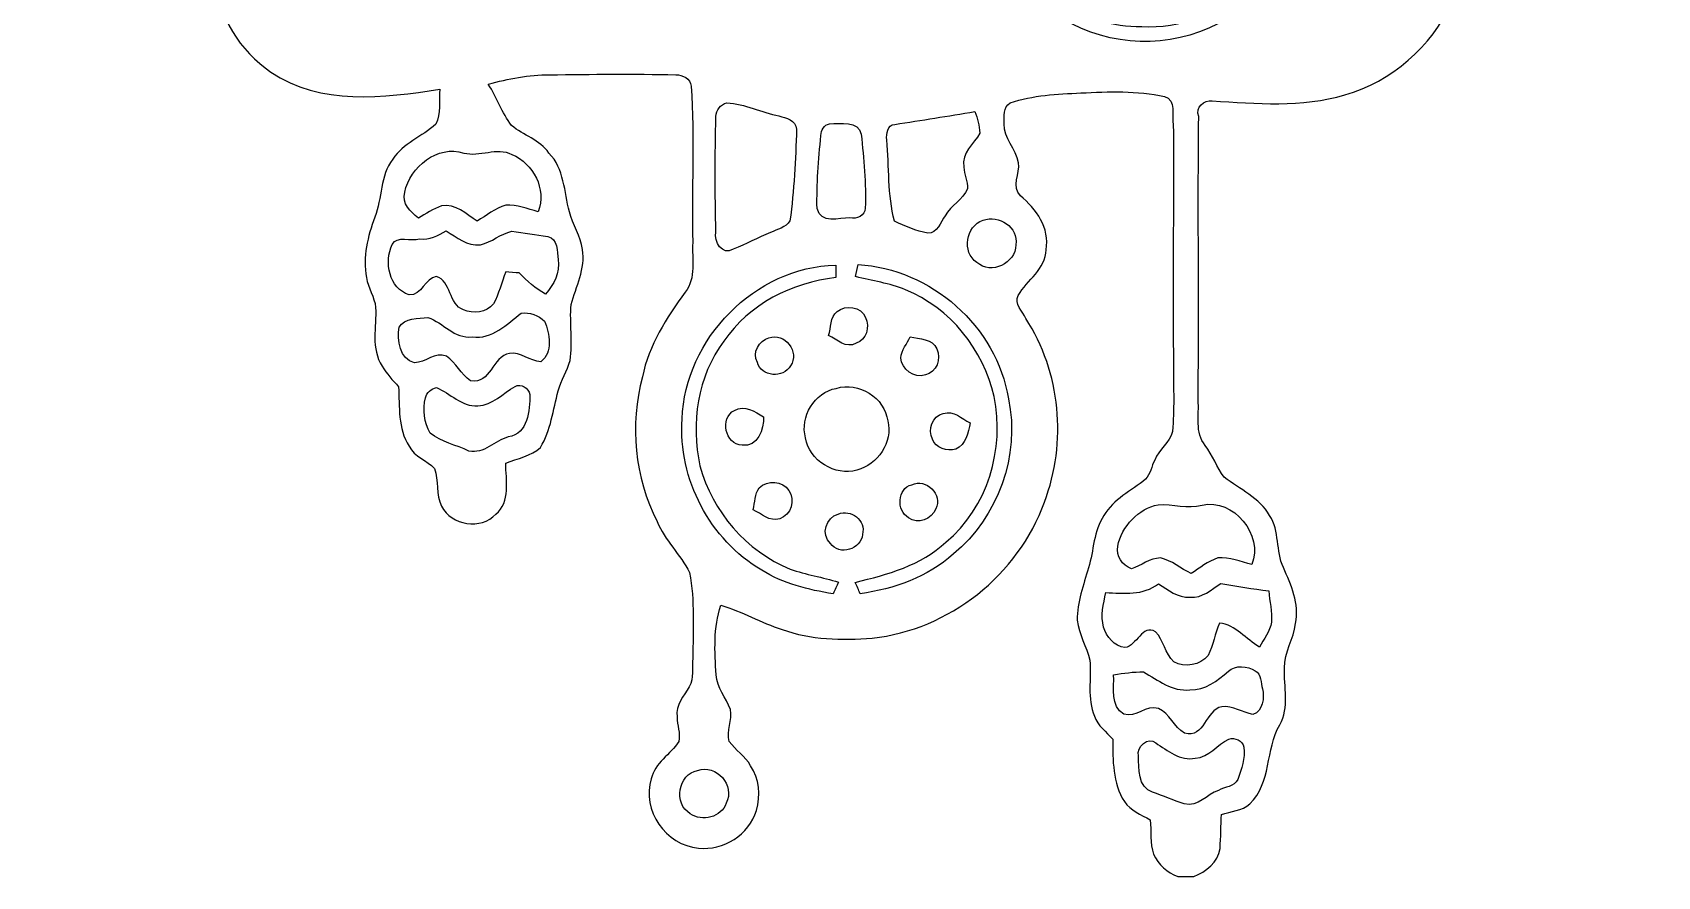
# Model space of a CAD drawing. Header units: centimetres. Extents: x -13.7 to 13.6, y -21.2 to 21.2.
# Drawn here: x -13.7 to 13.6, y -21.17 to -6.98 of the extents above; entities that cross this region are included whole.
import ezdxf

# ---------------------------------------------------------------- set-up
doc = ezdxf.new("R2010")
doc.units = ezdxf.units.CM
doc.header["$MEASUREMENT"] = 0
doc.layers.add('Camada 1', color=7, linetype='Continuous')

msp = doc.modelspace()

# ---------------------------------------------------------------- linework, layer by layer
at = {"layer": 'Camada 1', "color": 156}
for points, knots in [([(-0.44238, 21.16667), (-0.44238, 21.16667), (0.09066, 21.16667), (0.09066, 21.16667), (0.09066, 21.16667), (0.69885, 21.06436), (1.29505, 20.76027), (1.65276, 20.24486), (1.65276, 20.24486), (2.06163, 19.73721), (2.23626, 19.10009), (2.50049, 18.51554), (2.50049, 18.51554), (2.61726, 18.25978), (2.78765, 17.98602), (3.07763, 17.90841), (3.07763, 17.90841), (3.42406, 17.7994), (3.77084, 17.68016), (4.08199, 17.48825), (4.08199, 17.48825), (4.566, 17.17216), (4.99674, 16.76506), (5.29519, 16.26658), (5.29519, 16.26658), (5.68219, 15.63476), (5.94042, 14.88228), (6.55532, 14.42297), (6.55532, 14.42297), (7.2203, 13.95624), (8.10754, 13.93437), (8.72137, 13.37804), (8.72137, 13.37804), (9.39059, 12.76667), (9.45797, 11.7609), (10.1226, 11.14566), (10.1226, 11.14566), (10.46974, 10.7696), (10.99044, 10.68529), (11.45293, 10.53218), (11.45293, 10.53218), (12.0971, 10.3251), (12.70811, 9.96421), (13.13004, 9.42657), (13.13004, 9.42657), (13.52515, 8.92598), (13.60487, 8.23736), (13.50857, 7.62423), (13.50857, 7.62423), (13.33606, 6.59447), (12.46152, 5.7344), (11.42965, 5.58024), (11.42965, 5.58024), (10.9728, 5.47123), (10.4267, 5.46171), (10.04887, 5.78203), (10.04887, 5.78203), (9.79029, 5.97888), (9.86543, 6.36658), (9.6647, 6.5973), (9.6647, 6.5973), (9.52077, 6.66856), (9.37895, 6.51122), (9.25054, 6.45654), (9.25054, 6.45654), (9.08755, 6.56696), (8.92245, 6.67526), (8.73866, 6.74793), (8.73866, 6.74793), (8.51747, 5.96618), (8.5224, 5.14244), (8.4903, 4.33776), (8.4903, 4.33776), (8.50053, 3.99768), (8.31285, 3.70134), (8.27864, 3.36903), (8.27864, 3.36903), (8.16892, 2.49908), (8.06838, 1.62807), (7.9569, 0.75882), (7.9569, 0.75882), (7.97489, 0.59796), (7.86553, 0.37112), (7.99959, 0.24024), (7.99959, 0.24024), (8.26699, 0.13758), (8.59966, 0.27199), (8.84449, 0.09454), (8.84449, 0.09454), (9.20256, -0.12418), (8.99795, -0.60007), (9.02017, -0.93909), (9.02017, -0.93909), (9.29816, -0.98884), (9.61496, -1.03434), (9.79487, -1.28164), (9.79487, -1.28164), (9.88977, -1.43827), (9.92364, -1.67146), (9.78641, -1.81469), (9.78641, -1.81469), (9.68551, -1.9431), (9.57086, -2.05987), (9.45762, -2.17699), (9.45762, -2.17699), (9.54405, -2.39571), (9.7663, -2.6289), (9.65376, -2.88043), (9.65376, -2.88043), (9.51124, -3.15807), (9.17645, -3.22686), (8.94927, -3.41136), (8.94927, -3.41136), (8.86777, -3.57893), (8.97678, -3.77896), (8.91222, -3.95111), (8.91222, -3.95111), (8.84167, -4.09434), (8.75559, -4.22945), (8.68856, -4.3748), (8.68856, -4.3748), (9.04346, -4.52614), (9.42657, -4.62597), (9.73243, -4.87433), (9.73243, -4.87433), (10.2422, -5.20876), (10.41365, -5.93796), (10.14765, -6.47876), (10.14765, -6.47876), (9.80687, -7.2196), (9.13941, -7.80909), (8.3506, -8.02852), (8.3506, -8.02852), (7.62811, -8.24935), (6.864, -8.17668), (6.12246, -8.13223), (6.12246, -8.13223), (5.98311, -8.11671), (5.83565, -8.23242), (5.89668, -8.39505), (5.89668, -8.39505), (5.87516, -9.98255), (5.9055, -11.57076), (5.88469, -13.15896), (5.88469, -13.15896), (5.90867, -13.40979), (5.82718, -13.7093), (6.00428, -13.92132), (6.00428, -13.92132), (6.12951, -14.08818), (6.20007, -14.28997), (6.32566, -14.45577), (6.32566, -14.45577), (6.58671, -14.66144), (6.91691, -14.79691), (7.08766, -15.101), (7.08766, -15.101), (7.25875, -15.36135), (7.18926, -15.69649), (7.31802, -15.97307), (7.31802, -15.97307), (7.45208, -16.26729), (7.58613, -16.58338), (7.52369, -16.91569), (7.52369, -16.91569), (7.49723, -17.17357), (7.3286, -17.39618), (7.33884, -17.66041), (7.33884, -17.66041), (7.3219, -17.97685), (7.42738, -18.32716), (7.2577, -18.61714), (7.2577, -18.61714), (7.0164, -19.03412), (7.11835, -19.59328), (6.75499, -19.94782), (6.75499, -19.94782), (6.62305, -20.06282), (6.43714, -20.0727), (6.27592, -20.12244), (6.27592, -20.12244), (6.26569, -20.3133), (6.26886, -20.50521), (6.25369, -20.69606), (6.25369, -20.69606), (6.22476, -20.92925), (6.01733, -21.088), (5.81131, -21.16667), (5.81131, -21.16667), (5.81131, -21.16667), (5.54531, -21.16667), (5.54531, -21.16667), (5.54531, -21.16667), (5.36857, -21.09928), (5.21582, -20.96593), (5.13821, -20.79237), (5.13821, -20.79237), (5.07224, -20.60751), (5.10081, -20.40467), (5.08247, -20.21346), (5.08247, -20.21346), (4.92513, -20.13162), (4.74945, -20.05859), (4.64679, -19.90619), (4.64679, -19.90619), (4.44712, -19.59716), (4.45206, -19.21051), (4.4517, -18.85773), (4.4517, -18.85773), (4.34375, -18.73356), (4.19947, -18.63196), (4.14232, -18.47285), (4.14232, -18.47285), (4.0192, -18.17229), (4.09222, -17.84597), (4.06541, -17.53341), (4.06541, -17.53341), (4.01426, -17.30375), (3.88091, -17.09702), (3.85445, -16.86066), (3.85445, -16.86066), (3.85339, -16.55551), (3.96028, -16.26729), (4.04389, -15.97836), (4.04389, -15.97836), (4.1335, -15.68591), (4.1275, -15.36065), (4.30212, -15.09853), (4.30212, -15.09853), (4.46546, -14.82372), (4.7625, -14.68508), (5.00168, -14.49035), (5.00168, -14.49035), (5.08423, -14.40215), (5.10187, -14.27198), (5.15726, -14.16967), (5.15726, -14.16967), (5.22393, -13.9887), (5.40844, -13.87404), (5.45606, -13.68566), (5.45606, -13.68566), (5.48675, -13.32265), (5.47158, -12.95753), (5.47194, -12.59417), (5.47194, -12.59417), (5.45853, -11.24126), (5.47652, -9.88801), (5.46911, -8.53546), (5.46911, -8.53546), (5.43772, -8.38659), (5.52203, -8.11459), (5.32165, -8.05533), (5.32165, -8.05533), (4.85987, -7.95867), (4.38326, -7.97419), (3.91513, -7.99782), (3.91513, -7.99782), (3.51649, -8.01829), (3.10938, -8.03169), (2.72909, -8.16645), (2.72909, -8.16645), (2.60456, -8.2296), (2.62961, -8.40281), (2.62467, -8.515), (2.62467, -8.515), (2.61726, -8.76053), (2.82822, -8.94045), (2.86844, -9.17081), (2.86844, -9.17081), (2.89666, -9.34508), (2.74249, -9.58109), (2.89948, -9.72538), (2.89948, -9.72538), (3.16265, -9.94375), (3.40007, -10.27112), (3.32987, -10.63272), (3.32987, -10.63272), (3.32422, -10.9608), (3.01272, -11.14002), (2.86314, -11.40001), (2.86314, -11.40001), (2.78906, -11.53795), (2.94076, -11.67059), (2.99014, -11.78772), (2.99014, -11.78772), (3.57858, -12.69153), (3.68476, -13.87087), (3.30271, -14.87523), (3.30271, -14.87523), (2.86491, -16.0969), (1.70074, -17.024), (0.40852, -17.16052), (0.40852, -17.16052), (-0.09737, -17.20144), (-0.62301, -17.19015), (-1.10525, -17.01518), (-1.10525, -17.01518), (-1.45697, -16.90229), (-1.77765, -16.71073), (-2.1336, -16.60913), (-2.1336, -16.60913), (-2.26166, -16.98307), (-2.23732, -17.38947), (-2.21297, -17.77823), (-2.21297, -17.77823), (-2.20345, -17.99766), (-2.04611, -18.16206), (-1.97167, -18.35855), (-1.97167, -18.35855), (-1.93252, -18.53494), (-2.04435, -18.71945), (-1.99214, -18.89513), (-1.99214, -18.89513), (-1.89159, -19.04647), (-1.72402, -19.14384), (-1.63371, -19.30506), (-1.63371, -19.30506), (-1.48131, -19.5199), (-1.46685, -19.80706), (-1.5367, -20.05506), (-1.5367, -20.05506), (-1.65911, -20.45935), (-2.09268, -20.74263), (-2.51107, -20.68795), (-2.51107, -20.68795), (-3.054, -20.64843), (-3.47169, -20.0466), (-3.30341, -19.52307), (-3.30341, -19.52307), (-3.24626, -19.25602), (-2.97709, -19.11632), (-2.84268, -18.89583), (-2.84268, -18.89583), (-2.8067, -18.76002), (-2.8762, -18.62243), (-2.86702, -18.48555), (-2.86702, -18.48555), (-2.90124, -18.28553), (-2.75449, -18.1356), (-2.66735, -17.9765), (-2.66735, -17.9765), (-2.58092, -17.83433), (-2.62537, -17.6537), (-2.60315, -17.49883), (-2.60315, -17.49883), (-2.60562, -17.0187), (-2.56999, -16.52975), (-2.65818, -16.05633), (-2.65818, -16.05633), (-2.81446, -15.75505), (-3.07375, -15.51693), (-3.20534, -15.20013), (-3.20534, -15.20013), (-3.58775, -14.45683), (-3.66466, -13.57665), (-3.45264, -12.77126), (-3.45264, -12.77126), (-3.34257, -12.24104), (-3.04941, -11.77396), (-2.73226, -11.34463), (-2.73226, -11.34463), (-2.54423, -11.11003), (-2.62643, -10.78689), (-2.60456, -10.51313), (-2.60456, -10.51313), (-2.62714, -9.63612), (-2.57351, -8.75735), (-2.63243, -7.88211), (-2.63243, -7.88211), (-2.64583, -7.75794), (-2.77707, -7.69232), (-2.89031, -7.69338), (-2.89031, -7.69338), (-3.59692, -7.67574), (-4.30424, -7.6842), (-5.0105, -7.69373), (-5.0105, -7.69373), (-5.36046, -7.69232), (-5.70653, -7.75652), (-6.04202, -7.85107), (-6.04202, -7.85107), (-5.89703, -8.07367), (-5.81025, -8.3319), (-5.65256, -8.54569), (-5.65256, -8.54569), (-5.45147, -8.71185), (-5.17842, -8.78381), (-5.02285, -9.00783), (-5.02285, -9.00783), (-4.76144, -9.27241), (-4.76814, -9.65905), (-4.6796, -9.9956), (-4.6796, -9.9956), (-4.62703, -10.21292), (-4.4831, -10.40165), (-4.45982, -10.62778), (-4.45982, -10.62778), (-4.40267, -10.95375), (-4.57024, -11.24902), (-4.65032, -11.55418), (-4.65032, -11.55418), (-4.67677, -11.86603), (-4.61892, -12.18106), (-4.66619, -12.49292), (-4.66619, -12.49292), (-4.71523, -12.67001), (-4.82318, -12.82524), (-4.86586, -13.00586), (-4.86586, -13.00586), (-4.95688, -13.3223), (-4.98722, -13.67014), (-5.16608, -13.95448), (-5.16608, -13.95448), (-5.32377, -14.103), (-5.55237, -14.13933), (-5.7471, -14.22188), (-5.7471, -14.22188), (-5.74816, -14.50199), (-5.6642, -14.87276), (-5.91432, -15.0756), (-5.91432, -15.0756), (-6.16267, -15.34795), (-6.6615, -15.26363), (-6.82731, -14.94367), (-6.82731, -14.94367), (-6.92432, -14.74682), (-6.87493, -14.51328), (-6.94337, -14.31078), (-6.94337, -14.31078), (-7.07355, -14.17143), (-7.28098, -14.11287), (-7.37305, -13.93543), (-7.37305, -13.93543), (-7.56285, -13.63733), (-7.53145, -13.27079), (-7.54839, -12.9346), (-7.54839, -12.9346), (-7.64646, -12.82418), (-7.75476, -12.72046), (-7.82426, -12.58852), (-7.82426, -12.58852), (-8.0204, -12.29642), (-7.9188, -11.92953), (-7.93432, -11.60251), (-7.93432, -11.60251), (-7.95337, -11.42647), (-8.0585, -11.27372), (-8.08919, -11.10086), (-8.08919, -11.10086), (-8.15058, -10.75514), (-8.07085, -10.40659), (-7.94844, -10.0845), (-7.94844, -10.0845), (-7.82249, -9.7663), (-7.86447, -9.39094), (-7.64646, -9.11154), (-7.64646, -9.11154), (-7.47324, -8.84273), (-7.15433, -8.73195), (-6.92573, -8.52452), (-6.92573, -8.52452), (-6.83472, -8.34496), (-6.87246, -8.12941), (-6.85765, -7.93574), (-6.85765, -7.93574), (-7.78933, -8.07967), (-8.86848, -8.21161), (-9.69433, -7.64787), (-9.69433, -7.64787), (-10.20798, -7.2898), (-10.60415, -6.70736), (-10.60979, -6.06531), (-10.60979, -6.06531), (-10.65107, -5.56013), (-10.44751, -5.01862), (-10.01465, -4.73287), (-10.01465, -4.73287), (-9.68304, -4.46193), (-9.25371, -4.38644), (-8.85225, -4.28025), (-8.85225, -4.28025), (-8.89882, -4.07494), (-8.96937, -3.87138), (-8.95209, -3.6576), (-8.95209, -3.6576), (-8.9602, -3.55882), (-8.93198, -3.42336), (-9.03675, -3.36656), (-9.03675, -3.36656), (-9.25865, -3.22439), (-9.5437, -3.14925), (-9.67775, -2.90301), (-9.67775, -2.90301), (-9.79981, -2.64125), (-9.5885, -2.40383), (-9.49501, -2.17664), (-9.49501, -2.17664), (-9.60684, -2.05916), (-9.72114, -1.94239), (-9.81922, -1.81328), (-9.81922, -1.81328), (-9.94516, -1.66758), (-9.92822, -1.43722), (-9.83015, -1.28164), (-9.83015, -1.28164), (-9.63895, -1.02976), (-9.31227, -0.99519), (-9.03534, -0.89747), (-9.03534, -0.89747), (-9.05298, -0.57256), (-9.22831, -0.11289), (-8.87977, 0.09454), (-8.87977, 0.09454), (-8.64905, 0.27376), (-8.33861, 0.13511), (-8.0779, 0.21625), (-8.0779, 0.21625), (-8.00559, 0.23812), (-7.9689, 0.31432), (-7.97313, 0.38594), (-7.97313, 0.38594), (-7.97384, 0.79587), (-8.05215, 1.19909), (-8.09907, 1.60479), (-8.09907, 1.60479), (-8.1788, 2.21086), (-8.23383, 2.82011), (-8.3245, 3.42441), (-8.3245, 3.42441), (-8.35907, 3.72745), (-8.5658, 3.98815), (-8.53369, 4.30248), (-8.53369, 4.30248), (-8.55133, 5.11916), (-8.55274, 5.95418), (-8.77358, 6.74758), (-8.77358, 6.74758), (-8.95491, 6.67632), (-9.11825, 6.57049), (-9.27947, 6.46289), (-9.27947, 6.46289), (-9.41211, 6.51228), (-9.55534, 6.65621), (-9.69927, 6.59624), (-9.69927, 6.59624), (-9.87354, 6.38634), (-9.84814, 6.06742), (-10.00936, 5.84588), (-10.00936, 5.84588), (-10.22738, 5.6067), (-10.56146, 5.53544), (-10.87049, 5.51462), (-10.87049, 5.51462), (-11.59686, 5.51392), (-12.34087, 5.77497), (-12.85134, 6.30449), (-12.85134, 6.30449), (-13.45106, 6.88411), (-13.70048, 7.78087), (-13.5315, 8.59296), (-13.5315, 8.59296), (-13.43977, 9.19268), (-13.01962, 9.69433), (-12.52749, 10.02347), (-12.52749, 10.02347), (-12.04172, 10.37837), (-11.45822, 10.54947), (-10.88813, 10.71351), (-10.88813, 10.71351), (-10.49126, 10.83028), (-10.14942, 11.09415), (-9.91482, 11.43176), (-9.91482, 11.43176), (-9.45656, 12.01984), (-9.34579, 12.81959), (-8.79263, 13.34347), (-8.79263, 13.34347), (-8.2737, 13.81901), (-7.55791, 13.94919), (-6.92856, 14.21447), (-6.92856, 14.21447), (-6.95466, 15.0248), (-7.07108, 15.82914), (-7.13705, 16.63665), (-7.13705, 16.63665), (-7.17338, 16.8342), (-7.15786, 17.05328), (-7.24888, 17.23707), (-7.24888, 17.23707), (-7.44537, 17.3997), (-7.6768, 17.12136), (-7.89587, 17.18663), (-7.89587, 17.18663), (-8.02605, 17.23037), (-8.14634, 17.31327), (-8.21655, 17.43287), (-8.21655, 17.43287), (-8.46914, 17.85302), (-8.53158, 18.39454), (-8.33755, 18.84997), (-8.33755, 18.84997), (-8.01793, 19.57775), (-7.28874, 20.06635), (-6.52039, 20.20605), (-6.52039, 20.20605), (-5.79931, 20.30977), (-5.02497, 20.24662), (-4.3748, 19.8949), (-4.3748, 19.8949), (-3.98462, 19.70087), (-3.61209, 19.419), (-3.42935, 19.01119), (-3.42935, 19.01119), (-3.27836, 18.70251), (-3.32246, 18.31693), (-3.0801, 18.05128), (-3.0801, 18.05128), (-2.99508, 17.98567), (-2.8508, 17.96238), (-2.76648, 18.04105), (-2.76648, 18.04105), (-2.51919, 18.31163), (-2.45427, 18.6824), (-2.32692, 19.0126), (-2.32692, 19.0126), (-2.13148, 19.54918), (-1.98332, 20.13232), (-1.58044, 20.56024), (-1.58044, 20.56024), (-1.28729, 20.8922), (-0.87348, 21.09082), (-0.44238, 21.16667), (-0.44238, 21.16667), (-0.44238, 21.16667), (-0.44238, 21.16667), (-0.44238, 21.16667)], [0, 0, 0, 0, 0.00625, 0.00625, 0.00625, 0.00625, 0.0125, 0.0125, 0.0125, 0.0125, 0.01875, 0.01875, 0.01875, 0.01875, 0.025, 0.025, 0.025, 0.025, 0.03125, 0.03125, 0.03125, 0.03125, 0.0375, 0.0375, 0.0375, 0.0375, 0.04375, 0.04375, 0.04375, 0.04375, 0.05, 0.05, 0.05, 0.05, 0.05625, 0.05625, 0.05625, 0.05625, 0.0625, 0.0625, 0.0625, 0.0625, 0.06875, 0.06875, 0.06875, 0.06875, 0.075, 0.075, 0.075, 0.075, 0.08125, 0.08125, 0.08125, 0.08125, 0.0875, 0.0875, 0.0875, 0.0875, 0.09375, 0.09375, 0.09375, 0.09375, 0.1, 0.1, 0.1, 0.1, 0.10625, 0.10625, 0.10625, 0.10625, 0.1125, 0.1125, 0.1125, 0.1125, 0.11875, 0.11875, 0.11875, 0.11875, 0.125, 0.125, 0.125, 0.125, 0.13125, 0.13125, 0.13125, 0.13125, 0.1375, 0.1375, 0.1375, 0.1375, 0.14375, 0.14375, 0.14375, 0.14375, 0.15, 0.15, 0.15, 0.15, 0.15625, 0.15625, 0.15625, 0.15625, 0.1625, 0.1625, 0.1625, 0.1625, 0.16875, 0.16875, 0.16875, 0.16875, 0.175, 0.175, 0.175, 0.175, 0.18125, 0.18125, 0.18125, 0.18125, 0.1875, 0.1875, 0.1875, 0.1875, 0.19375, 0.19375, 0.19375, 0.19375, 0.2, 0.2, 0.2, 0.2, 0.20625, 0.20625, 0.20625, 0.20625, 0.2125, 0.2125, 0.2125, 0.2125, 0.21875, 0.21875, 0.21875, 0.21875, 0.225, 0.225, 0.225, 0.225, 0.23125, 0.23125, 0.23125, 0.23125, 0.2375, 0.2375, 0.2375, 0.2375, 0.24375, 0.24375, 0.24375, 0.24375, 0.25, 0.25, 0.25, 0.25, 0.25625, 0.25625, 0.25625, 0.25625, 0.2625, 0.2625, 0.2625, 0.2625, 0.26875, 0.26875, 0.26875, 0.26875, 0.275, 0.275, 0.275, 0.275, 0.28125, 0.28125, 0.28125, 0.28125, 0.2875, 0.2875, 0.2875, 0.2875, 0.29375, 0.29375, 0.29375, 0.29375, 0.3, 0.3, 0.3, 0.3, 0.30625, 0.30625, 0.30625, 0.30625, 0.3125, 0.3125, 0.3125, 0.3125, 0.31875, 0.31875, 0.31875, 0.31875, 0.325, 0.325, 0.325, 0.325, 0.33125, 0.33125, 0.33125, 0.33125, 0.3375, 0.3375, 0.3375, 0.3375, 0.34375, 0.34375, 0.34375, 0.34375, 0.35, 0.35, 0.35, 0.35, 0.35625, 0.35625, 0.35625, 0.35625, 0.3625, 0.3625, 0.3625, 0.3625, 0.36875, 0.36875, 0.36875, 0.36875, 0.375, 0.375, 0.375, 0.375, 0.38125, 0.38125, 0.38125, 0.38125, 0.3875, 0.3875, 0.3875, 0.3875, 0.39375, 0.39375, 0.39375, 0.39375, 0.4, 0.4, 0.4, 0.4, 0.40625, 0.40625, 0.40625, 0.40625, 0.4125, 0.4125, 0.4125, 0.4125, 0.41875, 0.41875, 0.41875, 0.41875, 0.425, 0.425, 0.425, 0.425, 0.43125, 0.43125, 0.43125, 0.43125, 0.4375, 0.4375, 0.4375, 0.4375, 0.44375, 0.44375, 0.44375, 0.44375, 0.45, 0.45, 0.45, 0.45, 0.45625, 0.45625, 0.45625, 0.45625, 0.4625, 0.4625, 0.4625, 0.4625, 0.46875, 0.46875, 0.46875, 0.46875, 0.475, 0.475, 0.475, 0.475, 0.48125, 0.48125, 0.48125, 0.48125, 0.4875, 0.4875, 0.4875, 0.4875, 0.49375, 0.49375, 0.49375, 0.49375, 0.5, 0.5, 0.5, 0.5, 0.50625, 0.50625, 0.50625, 0.50625, 0.5125, 0.5125, 0.5125, 0.5125, 0.51875, 0.51875, 0.51875, 0.51875, 0.525, 0.525, 0.525, 0.525, 0.53125, 0.53125, 0.53125, 0.53125, 0.5375, 0.5375, 0.5375, 0.5375, 0.54375, 0.54375, 0.54375, 0.54375, 0.55, 0.55, 0.55, 0.55, 0.55625, 0.55625, 0.55625, 0.55625, 0.5625, 0.5625, 0.5625, 0.5625, 0.56875, 0.56875, 0.56875, 0.56875, 0.575, 0.575, 0.575, 0.575, 0.58125, 0.58125, 0.58125, 0.58125, 0.5875, 0.5875, 0.5875, 0.5875, 0.59375, 0.59375, 0.59375, 0.59375, 0.6, 0.6, 0.6, 0.6, 0.60625, 0.60625, 0.60625, 0.60625, 0.6125, 0.6125, 0.6125, 0.6125, 0.61875, 0.61875, 0.61875, 0.61875, 0.625, 0.625, 0.625, 0.625, 0.63125, 0.63125, 0.63125, 0.63125, 0.6375, 0.6375, 0.6375, 0.6375, 0.64375, 0.64375, 0.64375, 0.64375, 0.65, 0.65, 0.65, 0.65, 0.65625, 0.65625, 0.65625, 0.65625, 0.6625, 0.6625, 0.6625, 0.6625, 0.66875, 0.66875, 0.66875, 0.66875, 0.675, 0.675, 0.675, 0.675, 0.68125, 0.68125, 0.68125, 0.68125, 0.6875, 0.6875, 0.6875, 0.6875, 0.69375, 0.69375, 0.69375, 0.69375, 0.7, 0.7, 0.7, 0.7, 0.70625, 0.70625, 0.70625, 0.70625, 0.7125, 0.7125, 0.7125, 0.7125, 0.71875, 0.71875, 0.71875, 0.71875, 0.725, 0.725, 0.725, 0.725, 0.73125, 0.73125, 0.73125, 0.73125, 0.7375, 0.7375, 0.7375, 0.7375, 0.74375, 0.74375, 0.74375, 0.74375, 0.75, 0.75, 0.75, 0.75, 0.75625, 0.75625, 0.75625, 0.75625, 0.7625, 0.7625, 0.7625, 0.7625, 0.76875, 0.76875, 0.76875, 0.76875, 0.775, 0.775, 0.775, 0.775, 0.78125, 0.78125, 0.78125, 0.78125, 0.7875, 0.7875, 0.7875, 0.7875, 0.79375, 0.79375, 0.79375, 0.79375, 0.8, 0.8, 0.8, 0.8, 0.80625, 0.80625, 0.80625, 0.80625, 0.8125, 0.8125, 0.8125, 0.8125, 0.81875, 0.81875, 0.81875, 0.81875, 0.825, 0.825, 0.825, 0.825, 0.83125, 0.83125, 0.83125, 0.83125, 0.8375, 0.8375, 0.8375, 0.8375, 0.84375, 0.84375, 0.84375, 0.84375, 0.85, 0.85, 0.85, 0.85, 0.85625, 0.85625, 0.85625, 0.85625, 0.8625, 0.8625, 0.8625, 0.8625, 0.86875, 0.86875, 0.86875, 0.86875, 0.875, 0.875, 0.875, 0.875, 0.88125, 0.88125, 0.88125, 0.88125, 0.8875, 0.8875, 0.8875, 0.8875, 0.89375, 0.89375, 0.89375, 0.89375, 0.9, 0.9, 0.9, 0.9, 0.90625, 0.90625, 0.90625, 0.90625, 0.9125, 0.9125, 0.9125, 0.9125, 0.91875, 0.91875, 0.91875, 0.91875, 0.925, 0.925, 0.925, 0.925, 0.93125, 0.93125, 0.93125, 0.93125, 0.9375, 0.9375, 0.9375, 0.9375, 0.94375, 0.94375, 0.94375, 0.94375, 0.95, 0.95, 0.95, 0.95, 0.95625, 0.95625, 0.95625, 0.95625, 0.9625, 0.9625, 0.9625, 0.9625, 0.96875, 0.96875, 0.96875, 0.96875, 0.975, 0.975, 0.975, 0.975, 0.98125, 0.98125, 0.98125, 0.98125, 0.9875, 0.9875, 0.9875, 0.9875, 1, 1, 1, 1]), ([(6.00639, -2.64795), (6.08683, -2.85397), (6.29109, -2.9905), (6.34753, -3.21063), (6.34753, -3.21063), (6.47524, -3.57258), (6.29214, -3.93771), (6.25898, -4.2993), (6.25898, -4.2993), (6.34612, -4.54977), (6.60753, -4.67783), (6.73806, -4.9022), (6.73806, -4.9022), (7.00511, -5.27756), (6.94831, -5.82013), (6.66468, -6.17185), (6.66468, -6.17185), (6.25898, -6.67985), (5.57706, -6.92185), (4.93818, -6.88058), (4.93818, -6.88058), (4.45241, -6.88799), (3.96275, -6.73841), (3.5754, -6.44278), (3.5754, -6.44278), (3.22545, -6.15632), (2.97109, -5.67655), (3.10303, -5.2197), (3.10303, -5.2197), (3.16759, -4.95406), (3.3722, -4.75862), (3.4738, -4.51097), (3.4738, -4.51097), (3.39055, -4.51167), (3.27801, -4.445), (3.22227, -4.52755), (3.22227, -4.52755), (2.96192, -4.82), (2.7813, -5.21511), (2.84797, -5.61411), (2.84797, -5.61411), (2.89913, -6.15738), (3.30517, -6.60224), (3.77437, -6.84389), (3.77437, -6.84389), (4.57447, -7.25311), (5.59682, -7.23159), (6.36199, -6.75076), (6.36199, -6.75076), (6.84248, -6.45548), (7.2263, -5.90762), (7.13634, -5.32201), (7.13634, -5.32201), (7.10635, -4.89162), (6.79626, -4.55789), (6.48899, -4.28837), (6.48899, -4.28837), (6.59518, -3.97157), (6.67138, -3.63749), (6.61106, -3.302), (6.61106, -3.302), (6.56519, -2.96263), (6.35353, -2.66876), (6.08436, -2.46733), (6.08436, -2.46733), (6.05543, -2.52589), (6.02192, -2.58374), (6.00639, -2.64795), (6.00639, -2.64795), (6.00639, -2.64795), (6.00639, -2.64795), (6.00639, -2.64795)], [0, 0, 0, 0, 0.05263158, 0.05263158, 0.05263158, 0.05263158, 0.10526316, 0.10526316, 0.10526316, 0.10526316, 0.15789474, 0.15789474, 0.15789474, 0.15789474, 0.21052632, 0.21052632, 0.21052632, 0.21052632, 0.26315789, 0.26315789, 0.26315789, 0.26315789, 0.31578947, 0.31578947, 0.31578947, 0.31578947, 0.36842105, 0.36842105, 0.36842105, 0.36842105, 0.42105263, 0.42105263, 0.42105263, 0.42105263, 0.47368421, 0.47368421, 0.47368421, 0.47368421, 0.52631579, 0.52631579, 0.52631579, 0.52631579, 0.57894737, 0.57894737, 0.57894737, 0.57894737, 0.63157895, 0.63157895, 0.63157895, 0.63157895, 0.68421053, 0.68421053, 0.68421053, 0.68421053, 0.73684211, 0.73684211, 0.73684211, 0.73684211, 0.78947368, 0.78947368, 0.78947368, 0.78947368, 0.84210526, 0.84210526, 0.84210526, 0.84210526, 0.89473684, 0.89473684, 0.89473684, 0.89473684, 1, 1, 1, 1]), ([(-2.03376, -8.16363), (-2.13889, -8.18762), (-2.21439, -8.28922), (-2.21721, -8.3954), (-2.21721, -8.3954), (-2.23379, -9.04205), (-2.23202, -9.68975), (-2.2165, -10.33674), (-2.2165, -10.33674), (-2.25707, -10.48949), (-2.10961, -10.74349), (-1.92476, -10.62214), (-1.92476, -10.62214), (-1.70991, -10.54735), (-1.51518, -10.42388), (-1.30104, -10.34556), (-1.30104, -10.34556), (-1.18921, -10.28841), (-1.04034, -10.2623), (-0.97296, -10.14518), (-0.97296, -10.14518), (-0.90417, -9.63507), (-0.87524, -9.11966), (-0.86289, -8.60601), (-0.86289, -8.60601), (-0.8703, -8.45538), (-1.04034, -8.41869), (-1.15746, -8.38482), (-1.15746, -8.38482), (-1.45344, -8.32697), (-1.72932, -8.17668), (-2.03376, -8.16363), (-2.03376, -8.16363), (-2.03376, -8.16363), (-2.03376, -8.16363), (-2.03376, -8.16363)], [0, 0, 0, 0, 0.1, 0.1, 0.1, 0.1, 0.2, 0.2, 0.2, 0.2, 0.3, 0.3, 0.3, 0.3, 0.4, 0.4, 0.4, 0.4, 0.5, 0.5, 0.5, 0.5, 0.6, 0.6, 0.6, 0.6, 0.7, 0.7, 0.7, 0.7, 0.8, 0.8, 0.8, 0.8, 1, 1, 1, 1]), ([(-0.30656, -8.5157), (-0.40005, -8.53264), (-0.44697, -8.62647), (-0.45402, -8.71326), (-0.45402, -8.71326), (-0.48966, -9.12142), (-0.52705, -9.53135), (-0.51717, -9.94198), (-0.51717, -9.94198), (-0.4512, -10.20092), (-0.15064, -10.10073), (0.03563, -10.09474), (0.03563, -10.09474), (0.14711, -10.13037), (0.28822, -10.05452), (0.29281, -9.93528), (0.29281, -9.93528), (0.30762, -9.52006), (0.26635, -9.10449), (0.22542, -8.69244), (0.22542, -8.69244), (0.18239, -8.46137), (-0.12735, -8.51359), (-0.30656, -8.5157), (-0.30656, -8.5157), (-0.30656, -8.5157), (-0.30656, -8.5157), (-0.30656, -8.5157)], [0, 0, 0, 0, 0.125, 0.125, 0.125, 0.125, 0.25, 0.25, 0.25, 0.25, 0.375, 0.375, 0.375, 0.375, 0.5, 0.5, 0.5, 0.5, 0.625, 0.625, 0.625, 0.625, 0.75, 0.75, 0.75, 0.75, 1, 1, 1, 1]), ([(0.79093, -8.52558), (0.65934, -8.53193), (0.64629, -8.68574), (0.65299, -8.78769), (0.65299, -8.78769), (0.6985, -9.24101), (0.6664, -9.70985), (0.78246, -10.1533), (0.78246, -10.1533), (0.96061, -10.23549), (1.14653, -10.32263), (1.34267, -10.35332), (1.34267, -10.35332), (1.50707, -10.36073), (1.55469, -10.16459), (1.63795, -10.06263), (1.63795, -10.06263), (1.73002, -9.88519), (1.93463, -9.7924), (2.01189, -9.60825), (2.01189, -9.60825), (2.01507, -9.48408), (1.9491, -9.36766), (1.95051, -9.24278), (1.95051, -9.24278), (1.90182, -9.00395), (2.11843, -8.85578), (2.21827, -8.67304), (2.21827, -8.67304), (2.21156, -8.54745), (2.1777, -8.42857), (2.13536, -8.3118), (2.13536, -8.3118), (1.68734, -8.38447), (1.23966, -8.45749), (0.79093, -8.52558), (0.79093, -8.52558), (0.79093, -8.52558), (0.79093, -8.52558), (0.79093, -8.52558)], [0, 0, 0, 0, 0.09090909, 0.09090909, 0.09090909, 0.09090909, 0.18181818, 0.18181818, 0.18181818, 0.18181818, 0.27272727, 0.27272727, 0.27272727, 0.27272727, 0.36363636, 0.36363636, 0.36363636, 0.36363636, 0.45454545, 0.45454545, 0.45454545, 0.45454545, 0.54545455, 0.54545455, 0.54545455, 0.54545455, 0.63636364, 0.63636364, 0.63636364, 0.63636364, 0.72727273, 0.72727273, 0.72727273, 0.72727273, 0.81818182, 0.81818182, 0.81818182, 0.81818182, 1, 1, 1, 1]), ([(-7.44679, -9.6654), (-7.49723, -9.8612), (-7.35154, -9.9956), (-7.21713, -10.09967), (-7.21713, -10.09967), (-7.08907, -10.03018), (-6.96842, -9.94092), (-6.82837, -9.89789), (-6.82837, -9.89789), (-6.58954, -9.8485), (-6.41491, -10.04041), (-6.22935, -10.15365), (-6.22935, -10.15365), (-6.07377, -10.05593), (-5.92455, -9.93987), (-5.74816, -9.88272), (-5.74816, -9.88272), (-5.56013, -9.87813), (-5.38021, -9.9441), (-5.20136, -9.99384), (-5.20136, -9.99384), (-5.06166, -9.6139), (-5.28038, -9.18457), (-5.64586, -9.03005), (-5.64586, -9.03005), (-5.90056, -8.89882), (-6.18666, -9.07909), (-6.45195, -9.00783), (-6.45195, -9.00783), (-6.89539, -8.86425), (-7.35683, -9.24313), (-7.44679, -9.6654), (-7.44679, -9.6654), (-7.44679, -9.6654), (-7.44679, -9.6654), (-7.44679, -9.6654)], [0, 0, 0, 0, 0.1, 0.1, 0.1, 0.1, 0.2, 0.2, 0.2, 0.2, 0.3, 0.3, 0.3, 0.3, 0.4, 0.4, 0.4, 0.4, 0.5, 0.5, 0.5, 0.5, 0.6, 0.6, 0.6, 0.6, 0.7, 0.7, 0.7, 0.7, 0.8, 0.8, 0.8, 0.8, 1, 1, 1, 1]), ([(2.27118, -10.13777), (1.97908, -10.23408), (1.9117, -10.67259), (2.16958, -10.84827), (2.16958, -10.84827), (2.40242, -11.06135), (2.82257, -10.86062), (2.82504, -10.54982), (2.82504, -10.54982), (2.87161, -10.25701), (2.53436, -10.03406), (2.27118, -10.13777), (2.27118, -10.13777), (2.27118, -10.13777), (2.27118, -10.13777), (2.27118, -10.13777)], [0, 0, 0, 0, 0.2, 0.2, 0.2, 0.2, 0.4, 0.4, 0.4, 0.4, 0.6, 0.6, 0.6, 0.6, 1, 1, 1, 1]), ([(-7.19667, -10.45139), (-7.33495, -10.49937), (-7.57484, -10.38507), (-7.6581, -10.54523), (-7.6581, -10.54523), (-7.79251, -10.84086), (-7.71172, -11.28395), (-7.36882, -11.3926), (-7.36882, -11.3926), (-7.16033, -11.40848), (-7.10318, -11.10827), (-6.91691, -11.0804), (-6.91691, -11.0804), (-6.65727, -11.15907), (-6.71301, -11.55277), (-6.4576, -11.64378), (-6.4576, -11.64378), (-6.29744, -11.71399), (-6.06531, -11.69211), (-5.95595, -11.54359), (-5.95595, -11.54359), (-5.86034, -11.37638), (-5.8226, -11.18341), (-5.7471, -11.00702), (-5.7471, -11.00702), (-5.69066, -11.0109), (-5.57706, -11.01831), (-5.52062, -11.02219), (-5.52062, -11.02219), (-5.38974, -11.15765), (-5.24827, -11.28536), (-5.08247, -11.37708), (-5.08247, -11.37708), (-4.94383, -11.21798), (-4.82776, -11.0176), (-4.86939, -10.79606), (-4.86939, -10.79606), (-4.8828, -10.67153), (-4.87221, -10.44152), (-5.04155, -10.41188), (-5.04155, -10.41188), (-5.24192, -10.37484), (-5.44512, -10.35297), (-5.64621, -10.32369), (-5.64621, -10.32369), (-5.83353, -10.36038), (-5.98452, -10.51101), (-6.17396, -10.54805), (-6.17396, -10.54805), (-6.39868, -10.57945), (-6.56766, -10.41929), (-6.74723, -10.31699), (-6.74723, -10.31699), (-6.88622, -10.39072), (-7.03086, -10.47362), (-7.19667, -10.45139), (-7.19667, -10.45139), (-7.19667, -10.45139), (-7.19667, -10.45139), (-7.19667, -10.45139)], [0, 0, 0, 0, 0.0625, 0.0625, 0.0625, 0.0625, 0.125, 0.125, 0.125, 0.125, 0.1875, 0.1875, 0.1875, 0.1875, 0.25, 0.25, 0.25, 0.25, 0.3125, 0.3125, 0.3125, 0.3125, 0.375, 0.375, 0.375, 0.375, 0.4375, 0.4375, 0.4375, 0.4375, 0.5, 0.5, 0.5, 0.5, 0.5625, 0.5625, 0.5625, 0.5625, 0.625, 0.625, 0.625, 0.625, 0.6875, 0.6875, 0.6875, 0.6875, 0.75, 0.75, 0.75, 0.75, 0.8125, 0.8125, 0.8125, 0.8125, 0.875, 0.875, 0.875, 0.875, 1, 1, 1, 1]), ([(-2.78377, -13.47682), (-2.85574, -14.48329), (-2.3181, -15.50776), (-1.44709, -16.01717), (-1.44709, -16.01717), (-1.08902, -16.25106), (-0.66146, -16.34807), (-0.24412, -16.4151), (-0.24412, -16.4151), (-0.21484, -16.34984), (-0.18627, -16.28422), (-0.1584, -16.21896), (-0.1584, -16.21896), (-0.4251, -16.1357), (-0.7045, -16.09478), (-0.96696, -15.99882), (-0.96696, -15.99882), (-1.70674, -15.70249), (-2.27824, -15.03186), (-2.48497, -14.26563), (-2.48497, -14.26563), (-2.63878, -13.55302), (-2.52906, -12.76174), (-2.08386, -12.17013), (-2.08386, -12.17013), (-1.66229, -11.54712), (-0.93874, -11.18341), (-0.20249, -11.10086), (-0.20249, -11.10086), (-0.20038, -11.03101), (-0.20073, -10.96116), (-0.20249, -10.89166), (-0.20249, -10.89166), (-1.55928, -10.92235), (-2.73932, -12.13062), (-2.78377, -13.47682), (-2.78377, -13.47682), (-2.78377, -13.47682), (-2.78377, -13.47682), (-2.78377, -13.47682)], [0, 0, 0, 0, 0.09090909, 0.09090909, 0.09090909, 0.09090909, 0.18181818, 0.18181818, 0.18181818, 0.18181818, 0.27272727, 0.27272727, 0.27272727, 0.27272727, 0.36363636, 0.36363636, 0.36363636, 0.36363636, 0.45454545, 0.45454545, 0.45454545, 0.45454545, 0.54545455, 0.54545455, 0.54545455, 0.54545455, 0.63636364, 0.63636364, 0.63636364, 0.63636364, 0.72727273, 0.72727273, 0.72727273, 0.72727273, 0.81818182, 0.81818182, 0.81818182, 0.81818182, 1, 1, 1, 1]), ([(0.17145, -10.88284), (0.15734, -10.94916), (0.14393, -11.01619), (0.13123, -11.08357), (0.13123, -11.08357), (0.40887, -11.16154), (0.70062, -11.19082), (0.96732, -11.30547), (0.96732, -11.30547), (1.72014, -11.61097), (2.28071, -12.31441), (2.45886, -13.10181), (2.45886, -13.10181), (2.64019, -13.98199), (2.34844, -14.96589), (1.64782, -15.54656), (1.64782, -15.54656), (1.23225, -15.94026), (0.66499, -16.0909), (0.12418, -16.22284), (0.12418, -16.22284), (0.15134, -16.28669), (0.17992, -16.3509), (0.2092, -16.4144), (0.2092, -16.4144), (0.77893, -16.33502), (1.34056, -16.13323), (1.77553, -15.74623), (1.77553, -15.74623), (2.51883, -15.12429), (2.9023, -14.09312), (2.69804, -13.13815), (2.69804, -13.13815), (2.50578, -11.92459), (1.39418, -10.94775), (0.17145, -10.88284), (0.17145, -10.88284), (0.17145, -10.88284), (0.17145, -10.88284), (0.17145, -10.88284)], [0, 0, 0, 0, 0.09090909, 0.09090909, 0.09090909, 0.09090909, 0.18181818, 0.18181818, 0.18181818, 0.18181818, 0.27272727, 0.27272727, 0.27272727, 0.27272727, 0.36363636, 0.36363636, 0.36363636, 0.36363636, 0.45454545, 0.45454545, 0.45454545, 0.45454545, 0.54545455, 0.54545455, 0.54545455, 0.54545455, 0.63636364, 0.63636364, 0.63636364, 0.63636364, 0.72727273, 0.72727273, 0.72727273, 0.72727273, 0.81818182, 0.81818182, 0.81818182, 0.81818182, 1, 1, 1, 1]), ([(-5.48816, -11.69635), (-5.72629, -11.88438), (-5.97817, -12.14473), (-6.31402, -12.09851), (-6.31402, -12.09851), (-6.61247, -12.13203), (-6.79979, -11.85757), (-7.05556, -11.77114), (-7.05556, -11.77114), (-7.21889, -11.78595), (-7.44608, -11.77466), (-7.54098, -11.93412), (-7.54098, -11.93412), (-7.57237, -12.14296), (-7.53674, -12.48022), (-7.27992, -12.53137), (-7.27992, -12.53137), (-7.09577, -12.53525), (-6.9342, -12.33699), (-6.74546, -12.42448), (-6.74546, -12.42448), (-6.58177, -12.52925), (-6.50487, -12.72928), (-6.33836, -12.83405), (-6.33836, -12.83405), (-5.99969, -12.90249), (-5.98029, -12.42519), (-5.6836, -12.37474), (-5.6836, -12.37474), (-5.4991, -12.35075), (-5.34211, -12.50456), (-5.16008, -12.5162), (-5.16008, -12.5162), (-4.94982, -12.35745), (-5.0105, -12.04136), (-5.09623, -11.83287), (-5.09623, -11.83287), (-5.19571, -11.73656), (-5.35129, -11.67906), (-5.48816, -11.69635), (-5.48816, -11.69635), (-5.48816, -11.69635), (-5.48816, -11.69635), (-5.48816, -11.69635)], [0, 0, 0, 0, 0.08333333, 0.08333333, 0.08333333, 0.08333333, 0.16666667, 0.16666667, 0.16666667, 0.16666667, 0.25, 0.25, 0.25, 0.25, 0.33333333, 0.33333333, 0.33333333, 0.33333333, 0.41666667, 0.41666667, 0.41666667, 0.41666667, 0.5, 0.5, 0.5, 0.5, 0.58333333, 0.58333333, 0.58333333, 0.58333333, 0.66666667, 0.66666667, 0.66666667, 0.66666667, 0.75, 0.75, 0.75, 0.75, 0.83333333, 0.83333333, 0.83333333, 0.83333333, 1, 1, 1, 1]), ([(-0.18027, -11.67236), (-0.30198, -11.76443), (-0.28046, -11.94611), (-0.32244, -12.07347), (-0.32244, -12.07347), (-0.18344, -12.14296), (-0.02716, -12.29889), (0.13864, -12.20505), (0.13864, -12.20505), (0.31644, -12.14755), (0.37147, -11.93235), (0.29563, -11.77008), (0.29563, -11.77008), (0.22684, -11.58416), (-0.03704, -11.55453), (-0.18027, -11.67236), (-0.18027, -11.67236), (-0.18027, -11.67236), (-0.18027, -11.67236), (-0.18027, -11.67236)], [0, 0, 0, 0, 0.16666667, 0.16666667, 0.16666667, 0.16666667, 0.33333333, 0.33333333, 0.33333333, 0.33333333, 0.5, 0.5, 0.5, 0.5, 0.66666667, 0.66666667, 0.66666667, 0.66666667, 1, 1, 1, 1]), ([(-1.32609, -12.11368), (-1.48978, -12.16095), (-1.61713, -12.36521), (-1.51941, -12.52537), (-1.51941, -12.52537), (-1.45838, -12.77408), (-1.08021, -12.79631), (-0.96308, -12.58323), (-0.96308, -12.58323), (-0.80327, -12.35604), (-1.06116, -12.01208), (-1.32609, -12.11368), (-1.32609, -12.11368), (-1.32609, -12.11368), (-1.32609, -12.11368), (-1.32609, -12.11368)], [0, 0, 0, 0, 0.2, 0.2, 0.2, 0.2, 0.4, 0.4, 0.4, 0.4, 0.6, 0.6, 0.6, 0.6, 1, 1, 1, 1]), ([(1.0481, -12.09569), (0.99483, -12.21175), (0.90382, -12.31935), (0.89006, -12.45023), (0.89006, -12.45023), (0.90205, -12.64214), (1.11584, -12.80266), (1.3021, -12.73528), (1.3021, -12.73528), (1.4859, -12.69047), (1.57727, -12.47069), (1.49578, -12.29924), (1.49578, -12.29924), (1.43051, -12.12285), (1.19309, -12.1345), (1.0481, -12.09569), (1.0481, -12.09569), (1.0481, -12.09569), (1.0481, -12.09569), (1.0481, -12.09569)], [0, 0, 0, 0, 0.16666667, 0.16666667, 0.16666667, 0.16666667, 0.33333333, 0.33333333, 0.33333333, 0.33333333, 0.5, 0.5, 0.5, 0.5, 0.66666667, 0.66666667, 0.66666667, 0.66666667, 1, 1, 1, 1]), ([(-5.59259, -12.93036), (-5.80002, -13.0429), (-5.96618, -13.24963), (-6.21982, -13.25774), (-6.21982, -13.25774), (-6.49358, -13.27185), (-6.67914, -13.0429), (-6.91268, -12.95012), (-6.91268, -12.95012), (-6.99946, -12.96776), (-7.07707, -13.03232), (-7.09648, -13.12122), (-7.09648, -13.12122), (-7.14939, -13.31842), (-7.11517, -13.53926), (-7.01957, -13.71847), (-7.01957, -13.71847), (-6.8266, -13.85676), (-6.58389, -13.91814), (-6.36729, -14.01621), (-6.36729, -14.01621), (-6.11434, -14.0723), (-5.93337, -13.843), (-5.70653, -13.77844), (-5.70653, -13.77844), (-5.36716, -13.72905), (-5.34917, -13.33606), (-5.34247, -13.06548), (-5.34247, -13.06548), (-5.35975, -12.95753), (-5.49275, -12.87815), (-5.59259, -12.93036), (-5.59259, -12.93036), (-5.59259, -12.93036), (-5.59259, -12.93036), (-5.59259, -12.93036)], [0, 0, 0, 0, 0.1, 0.1, 0.1, 0.1, 0.2, 0.2, 0.2, 0.2, 0.3, 0.3, 0.3, 0.3, 0.4, 0.4, 0.4, 0.4, 0.5, 0.5, 0.5, 0.5, 0.6, 0.6, 0.6, 0.6, 0.7, 0.7, 0.7, 0.7, 0.8, 0.8, 0.8, 0.8, 1, 1, 1, 1]), ([(-0.19685, -12.96247), (-0.55845, -13.02985), (-0.81104, -13.4426), (-0.70908, -13.79467), (-0.70908, -13.79467), (-0.65158, -14.17496), (-0.21449, -14.44519), (0.15381, -14.33653), (0.15381, -14.33653), (0.49636, -14.24693), (0.7687, -13.86558), (0.67063, -13.51104), (0.67063, -13.51104), (0.6223, -13.11769), (0.18239, -12.84605), (-0.19685, -12.96247), (-0.19685, -12.96247), (-0.19685, -12.96247), (-0.19685, -12.96247), (-0.19685, -12.96247)], [0, 0, 0, 0, 0.16666667, 0.16666667, 0.16666667, 0.16666667, 0.33333333, 0.33333333, 0.33333333, 0.33333333, 0.5, 0.5, 0.5, 0.5, 0.66666667, 0.66666667, 0.66666667, 0.66666667, 1, 1, 1, 1]), ([(-1.90712, -13.33218), (-2.15547, -13.46129), (-2.06269, -13.9065), (-1.77729, -13.91814), (-1.77729, -13.91814), (-1.5173, -13.96083), (-1.40935, -13.65003), (-1.41711, -13.43942), (-1.41711, -13.43942), (-1.56034, -13.34946), (-1.73249, -13.23869), (-1.90712, -13.33218), (-1.90712, -13.33218), (-1.90712, -13.33218), (-1.90712, -13.33218), (-1.90712, -13.33218)], [0, 0, 0, 0, 0.2, 0.2, 0.2, 0.2, 0.4, 0.4, 0.4, 0.4, 0.6, 0.6, 0.6, 0.6, 1, 1, 1, 1]), ([(1.60161, -13.38368), (1.42028, -13.42919), (1.34126, -13.65779), (1.42064, -13.81795), (1.42064, -13.81795), (1.47637, -13.96788), (1.66934, -14.02609), (1.81222, -13.98482), (1.81222, -13.98482), (1.98684, -13.91214), (2.02106, -13.70295), (2.05528, -13.54102), (2.05528, -13.54102), (1.91135, -13.47117), (1.77906, -13.33006), (1.60161, -13.38368), (1.60161, -13.38368), (1.60161, -13.38368), (1.60161, -13.38368), (1.60161, -13.38368)], [0, 0, 0, 0, 0.16666667, 0.16666667, 0.16666667, 0.16666667, 0.33333333, 0.33333333, 0.33333333, 0.33333333, 0.5, 0.5, 0.5, 0.5, 0.66666667, 0.66666667, 0.66666667, 0.66666667, 1, 1, 1, 1]), ([(1.07244, -14.58242), (0.83079, -14.64345), (0.81068, -15.0241), (1.02094, -15.13769), (1.02094, -15.13769), (1.17651, -15.25446), (1.4097, -15.16133), (1.47779, -14.98776), (1.47779, -14.98776), (1.60514, -14.75669), (1.3148, -14.46212), (1.07244, -14.58242), (1.07244, -14.58242), (1.07244, -14.58242), (1.07244, -14.58242), (1.07244, -14.58242)], [0, 0, 0, 0, 0.2, 0.2, 0.2, 0.2, 0.4, 0.4, 0.4, 0.4, 0.6, 0.6, 0.6, 0.6, 1, 1, 1, 1]), ([(-1.48731, -14.63463), (-1.5681, -14.738), (-1.5554, -14.88228), (-1.59209, -15.00152), (-1.59209, -15.00152), (-1.45062, -15.06855), (-1.31974, -15.21107), (-1.14512, -15.15286), (-1.14512, -15.15286), (-0.95673, -15.09465), (-0.87454, -14.83783), (-0.99131, -14.68014), (-0.99131, -14.68014), (-1.09255, -14.51187), (-1.35396, -14.50093), (-1.48731, -14.63463), (-1.48731, -14.63463), (-1.48731, -14.63463), (-1.48731, -14.63463), (-1.48731, -14.63463)], [0, 0, 0, 0, 0.16666667, 0.16666667, 0.16666667, 0.16666667, 0.33333333, 0.33333333, 0.33333333, 0.33333333, 0.5, 0.5, 0.5, 0.5, 0.66666667, 0.66666667, 0.66666667, 0.66666667, 1, 1, 1, 1]), ([(-0.16192, -15.07666), (-0.36689, -15.12852), (-0.46002, -15.42203), (-0.29175, -15.56738), (-0.29175, -15.56738), (-0.14711, -15.78822), (0.23001, -15.66439), (0.24694, -15.41674), (0.24694, -15.41674), (0.30656, -15.18214), (0.05468, -14.98388), (-0.16192, -15.07666), (-0.16192, -15.07666), (-0.16192, -15.07666), (-0.16192, -15.07666), (-0.16192, -15.07666)], [0, 0, 0, 0, 0.2, 0.2, 0.2, 0.2, 0.4, 0.4, 0.4, 0.4, 0.6, 0.6, 0.6, 0.6, 1, 1, 1, 1]), ([(5.21652, -14.91756), (4.8768, -14.98177), (4.60622, -15.28339), (4.53425, -15.615), (4.53425, -15.615), (4.5018, -15.7794), (4.61469, -15.93603), (4.76497, -15.99706), (4.76497, -15.99706), (4.92654, -15.94062), (5.07365, -15.81573), (5.25145, -15.81326), (5.25145, -15.81326), (5.44266, -15.85242), (5.59611, -15.99), (5.76897, -16.07679), (5.76897, -16.07679), (5.9115, -15.97942), (6.05155, -15.87323), (6.21524, -15.81256), (6.21524, -15.81256), (6.41279, -15.7995), (6.60188, -15.875), (6.79027, -15.92368), (6.79027, -15.92368), (6.98676, -15.42697), (6.48123, -14.80643), (5.95312, -14.9232), (5.95312, -14.9232), (5.70689, -14.98953), (5.46241, -14.90451), (5.21652, -14.91756), (5.21652, -14.91756), (5.21652, -14.91756), (5.21652, -14.91756), (5.21652, -14.91756)], [0, 0, 0, 0, 0.1, 0.1, 0.1, 0.1, 0.2, 0.2, 0.2, 0.2, 0.3, 0.3, 0.3, 0.3, 0.4, 0.4, 0.4, 0.4, 0.5, 0.5, 0.5, 0.5, 0.6, 0.6, 0.6, 0.6, 0.7, 0.7, 0.7, 0.7, 0.8, 0.8, 0.8, 0.8, 1, 1, 1, 1]), ([(4.33387, -16.39499), (4.29648, -16.58443), (4.24392, -16.78023), (4.29719, -16.97355), (4.29719, -16.97355), (4.34587, -17.13688), (4.4771, -17.30022), (4.65667, -17.31962), (4.65667, -17.31962), (4.85634, -17.29246), (4.94736, -16.91746), (5.17031, -17.05292), (5.17031, -17.05292), (5.31001, -17.19545), (5.32659, -17.42405), (5.47899, -17.55704), (5.47899, -17.55704), (5.65785, -17.6657), (5.92349, -17.61384), (6.05296, -17.45015), (6.05296, -17.45015), (6.1401, -17.27835), (6.16902, -17.08397), (6.24311, -16.90687), (6.24311, -16.90687), (6.52039, -16.94074), (6.68867, -17.17816), (6.91444, -17.31222), (6.91444, -17.31222), (6.99206, -17.17851), (7.0933, -17.0501), (7.11729, -16.89312), (7.11729, -16.89312), (7.1307, -16.71637), (7.08836, -16.54069), (7.07214, -16.36712), (7.07214, -16.36712), (6.80261, -16.33079), (6.5345, -16.29057), (6.2671, -16.24259), (6.2671, -16.24259), (6.10588, -16.3389), (5.95665, -16.49483), (5.75028, -16.47331), (5.75028, -16.47331), (5.54355, -16.48636), (5.38268, -16.34525), (5.21758, -16.24788), (5.21758, -16.24788), (4.9657, -16.4465), (4.63268, -16.4084), (4.33387, -16.39499), (4.33387, -16.39499), (4.33387, -16.39499), (4.33387, -16.39499), (4.33387, -16.39499)], [0, 0, 0, 0, 0.06666667, 0.06666667, 0.06666667, 0.06666667, 0.13333333, 0.13333333, 0.13333333, 0.13333333, 0.2, 0.2, 0.2, 0.2, 0.26666667, 0.26666667, 0.26666667, 0.26666667, 0.33333333, 0.33333333, 0.33333333, 0.33333333, 0.4, 0.4, 0.4, 0.4, 0.46666667, 0.46666667, 0.46666667, 0.46666667, 0.53333333, 0.53333333, 0.53333333, 0.53333333, 0.6, 0.6, 0.6, 0.6, 0.66666667, 0.66666667, 0.66666667, 0.66666667, 0.73333333, 0.73333333, 0.73333333, 0.73333333, 0.8, 0.8, 0.8, 0.8, 0.86666667, 0.86666667, 0.86666667, 0.86666667, 1, 1, 1, 1]), ([(6.39374, -17.71791), (6.21242, -17.87525), (6.00287, -18.03964), (5.74887, -18.028), (5.74887, -18.028), (5.44865, -18.06787), (5.21159, -17.86114), (4.96887, -17.72743), (4.96887, -17.72743), (4.79954, -17.7232), (4.63268, -17.75178), (4.46652, -17.77541), (4.46652, -17.77541), (4.47675, -17.99766), (4.41149, -18.30317), (4.63479, -18.43828), (4.63479, -18.43828), (4.83588, -18.50707), (5.01544, -18.27389), (5.21758, -18.3455), (5.21758, -18.3455), (5.41443, -18.42135), (5.47864, -18.657), (5.65644, -18.75931), (5.65644, -18.75931), (5.99899, -18.84539), (6.00251, -18.37125), (6.28332, -18.31234), (6.28332, -18.31234), (6.46853, -18.29223), (6.63011, -18.41394), (6.80755, -18.44181), (6.80755, -18.44181), (6.97689, -18.38783), (7.00229, -18.15959), (6.96736, -18.01283), (6.96736, -18.01283), (6.93879, -17.91405), (6.94902, -17.76871), (6.84495, -17.70838), (6.84495, -17.70838), (6.7123, -17.62972), (6.51369, -17.60396), (6.39374, -17.71791), (6.39374, -17.71791), (6.39374, -17.71791), (6.39374, -17.71791), (6.39374, -17.71791)], [0, 0, 0, 0, 0.07692308, 0.07692308, 0.07692308, 0.07692308, 0.15384615, 0.15384615, 0.15384615, 0.15384615, 0.23076923, 0.23076923, 0.23076923, 0.23076923, 0.30769231, 0.30769231, 0.30769231, 0.30769231, 0.38461538, 0.38461538, 0.38461538, 0.38461538, 0.46153846, 0.46153846, 0.46153846, 0.46153846, 0.53846154, 0.53846154, 0.53846154, 0.53846154, 0.61538462, 0.61538462, 0.61538462, 0.61538462, 0.69230769, 0.69230769, 0.69230769, 0.69230769, 0.76923077, 0.76923077, 0.76923077, 0.76923077, 0.84615385, 0.84615385, 0.84615385, 0.84615385, 1, 1, 1, 1]), ([(6.4008, -18.85668), (6.20395, -18.95122), (6.07095, -19.16218), (5.83706, -19.17876), (5.83706, -19.17876), (5.58906, -19.22674), (5.3654, -19.05388), (5.1756, -18.92018), (5.1756, -18.92018), (5.04543, -18.80447), (4.84364, -18.99108), (4.88632, -19.14137), (4.88632, -19.14137), (4.88315, -19.34739), (4.87468, -19.66842), (5.11845, -19.74885), (5.11845, -19.74885), (5.29696, -19.81341), (5.4737, -19.88608), (5.65362, -19.94747), (5.65362, -19.94747), (5.88751, -20.0085), (6.02932, -19.78483), (6.22864, -19.71922), (6.22864, -19.71922), (6.32742, -19.65783), (6.5024, -19.66418), (6.55108, -19.53472), (6.55108, -19.53472), (6.61282, -19.3608), (6.68055, -19.18123), (6.65409, -18.99285), (6.65409, -18.99285), (6.6361, -18.88208), (6.49922, -18.82422), (6.4008, -18.85668), (6.4008, -18.85668), (6.4008, -18.85668), (6.4008, -18.85668), (6.4008, -18.85668)], [0, 0, 0, 0, 0.09090909, 0.09090909, 0.09090909, 0.09090909, 0.18181818, 0.18181818, 0.18181818, 0.18181818, 0.27272727, 0.27272727, 0.27272727, 0.27272727, 0.36363636, 0.36363636, 0.36363636, 0.36363636, 0.45454545, 0.45454545, 0.45454545, 0.45454545, 0.54545455, 0.54545455, 0.54545455, 0.54545455, 0.63636364, 0.63636364, 0.63636364, 0.63636364, 0.72727273, 0.72727273, 0.72727273, 0.72727273, 0.81818182, 0.81818182, 0.81818182, 0.81818182, 1, 1, 1, 1]), ([(-2.52448, -19.38373), (-2.85044, -19.44193), (-2.93405, -19.94676), (-2.6476, -20.1108), (-2.6476, -20.1108), (-2.45075, -20.25403), (-2.12125, -20.17113), (-2.04329, -19.93371), (-2.04329, -19.93371), (-1.88842, -19.63808), (-2.21156, -19.27013), (-2.52448, -19.38373)], [0, 0, 0, 0, 0.25, 0.25, 0.25, 0.25, 0.5, 0.5, 0.5, 0.5, 1, 1, 1, 1])]:
    msp.add_open_spline(points, degree=3, knots=knots, dxfattribs=at)

doc.saveas('drawing.dxf')
